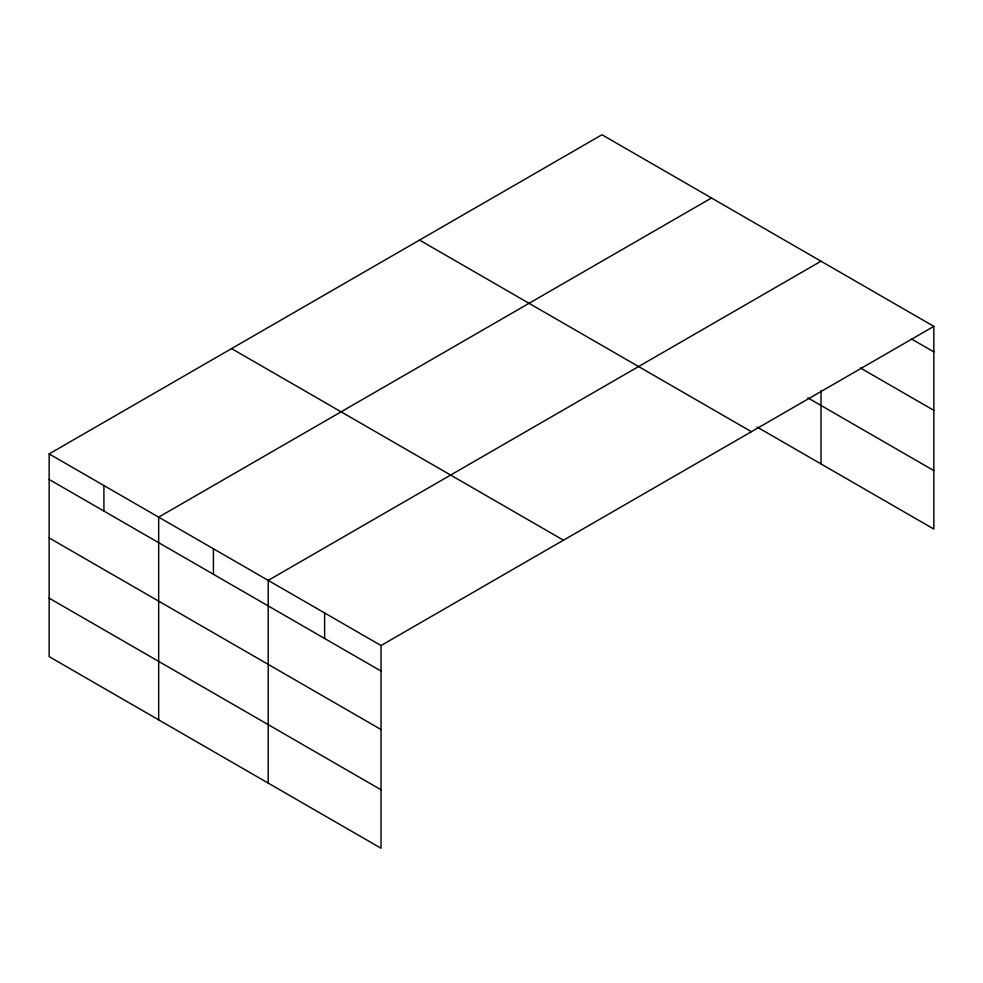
<?xml version="1.0" encoding="UTF-8"?>
<svg xmlns="http://www.w3.org/2000/svg" width="983" height="983" viewBox="0 0 983 983"><rect width="100%" height="100%" fill="white"/><g stroke="black" fill="none" stroke-linecap="round" stroke-linejoin="round"><path stroke-width="1.47" d="M933.85 326.368L601.965 134.757L49.15 453.925L49.15 656.632L381.035 848.243L381.035 645.536L933.85 326.368L933.85 529.075L757.119 427.052M711.483 197.988L158.668 517.156L158.668 719.863M821.014 261.22L268.199 580.388L268.199 783.095M911.548 339.012L933.85 351.902M860.371 367.949L933.85 410.366M807.977 397.931L933.85 470.611M419.532 240.085L751.417 431.697M231.583 348.596L563.468 540.208M49.15 453.925L381.035 645.536M49.15 479.446L381.035 671.057M49.15 537.922L381.035 729.533M49.15 598.168L381.035 789.779M821.014 390.398L821.014 463.927M324.611 612.962L324.611 638.483M213.434 548.772L213.434 574.293M103.915 485.541L103.915 511.062"/></g></svg>
